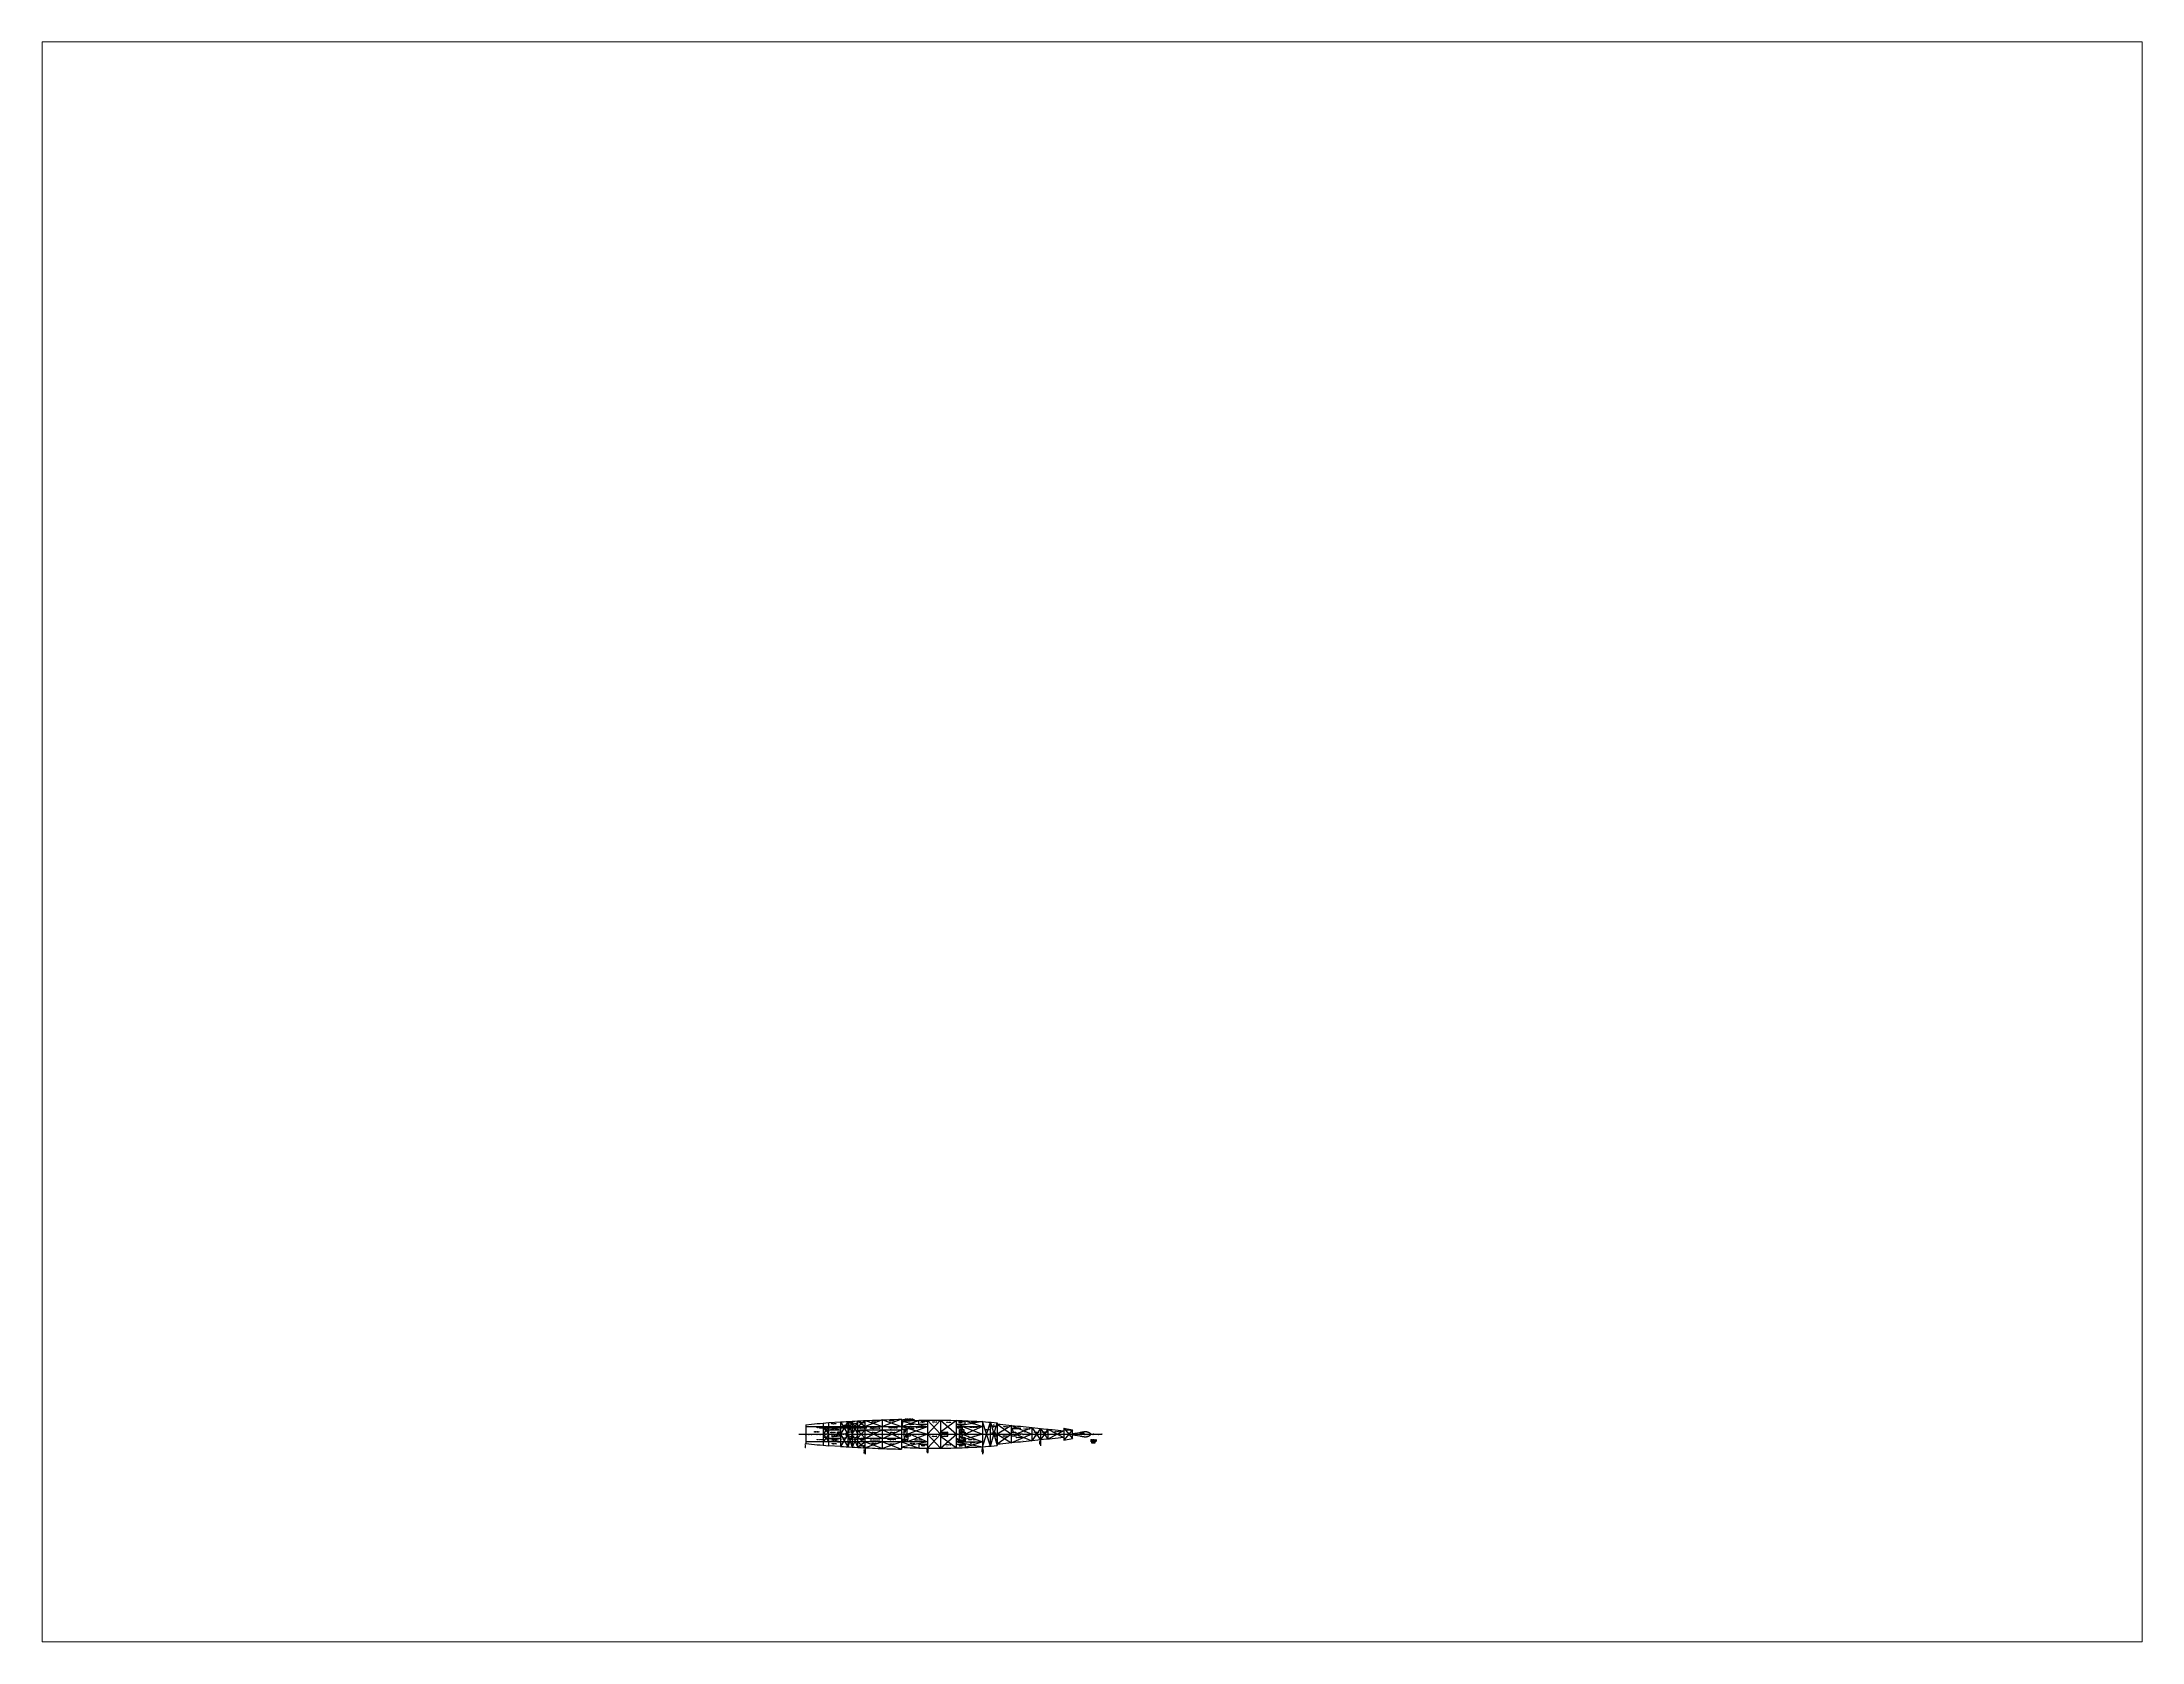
# Paper-space layout 'Layout1' of a CAD drawing. Header units: inches. Extents: x 1.05 to 9.45, y 0.8 to 7.2.
# The model-space entities are those that its viewports show. They can reach past a viewport. Long polylines and large blocks are cut down to what shows.
import ezdxf
from ezdxf.enums import TextEntityAlignment as Align

# ---------------------------------------------------------------- set-up
doc = ezdxf.new("R2010")
doc.units = ezdxf.units.IN
doc.header["$LTSCALE"] = 700
doc.header["$MEASUREMENT"] = 0
for name, pattern in [('CENTER', [2, 1.25, -0.25, 0.25, -0.25]), ('CENTERX2', [4, 2.5, -0.5, 0.5, -0.5]), ('DOTDASH1', [1600, 1000, -250, 100, -250]), ('H1', [40, 20, -20])]:
    doc.linetypes.add(name, pattern=pattern)
for name, color, linetype in [('00', 7, 'Continuous'), ('01', 7, 'Continuous'), ('1', 2, 'Continuous'), ('AP & CLS', 7, 'Continuous'), ('COMPT.NOS', 4, 'Continuous'), ('COMPTNAME', 7, 'Continuous'), ('HOLD', 7, 'Continuous'), ('TANK MARKS', 7, 'Continuous'), ('UP-DOWN', 7, 'Continuous')]:
    doc.layers.add(name, color=color, linetype=linetype)
doc.styles.add('ROMANS', font='romans')
doc.styles.add('style1', font='romans.shx', dxfattribs={"height": 250})
doc.dimstyles.new('ISO-25', dxfattribs={"dimtxt": 2.5, "dimasz": 2.5, "dimexe": 1.25, "dimexo": 0.625, "dimtad": 1, "dimdsep": 46, "dimtxsty": 'Standard', "dimcen": 2.5, "dimadec": 0, "dimazin": 0, "dimtfac": 1, "dimtmove": 2, "dimatfit": 3, "dimfxl": 1, "dimtolj": 1, "dimtzin": 0, "dimarcsym": 0})
doc.dimstyles.get("Standard").update_dxf_attribs({"dimtxt": 150.18, "dimasz": 200.18, "dimexe": 0.8, "dimexo": 0.625, "dimgap": 0.09, "dimtad": 0, "dimtih": 1, "dimtoh": 1, "dimdec": 0, "dimzin": 0, "dimdsep": 46, "dimtxsty": 'Standard', "dimcen": 8.09, "dimclrd": 40, "dimclre": 40, "dimadec": 0, "dimazin": 0, "dimtfac": 1, "dimtdec": 0, "dimtofl": 0, "dimtmove": 0, "dimatfit": 3, "dimfxl": 1, "dimtolj": 1, "dimtzin": 0, "dimarcsym": 0})

# ---------------------------------------------------------------- blocks, each defined once
blk = doc.blocks.new('MH1', base_point=(89752, 115291))
at = {"linetype": 'Continuous'}
blk.add_line((89777, 115491), (89752, 115491), dxfattribs=at)
for points in [[(89727, 115491), (89752, 115491)], [(89752, 115091), (89727, 115091)], [(89752, 115091), (89727, 115091)], [(89752, 115091), (89727, 115091)], [(89752, 115091), (89727, 115091)], [(89752, 115091), (89777, 115091)], [(89752, 115091), (89777, 115091)], [(89752, 115091), (89777, 115091)], [(89752, 115091), (89777, 115091)]]:
    blk.add_lwpolyline(points, dxfattribs=at)
blk.add_lwpolyline([(89777, 115091, 1), (89777, 115491)], format="xyb", dxfattribs=at)
blk.add_arc((89727, 115291), 200, 90, 270, dxfattribs=at)
blk = doc.blocks.new('fghghj')
at = {"color": 3, "linetype": 'Continuous'}
blk.add_lwpolyline([(318315, -37952), (318615, -37952), (318615, -37927), (318315, -37927)], close=True, dxfattribs=at)
at = {"layer": '00', "color": 3}
for points in [[(318345, -38102), (318345, -37952), (318315, -37952), (318315, -38102)], [(318585, -38102), (318585, -37952), (318615, -37952), (318615, -38102)]]:
    blk.add_lwpolyline(points, close=True, dxfattribs=at)
at = {"layer": '01', "color": 4, "linetype": 'ByBlock'}
blk.add_line((318615, -37927), (318615, -37927), dxfattribs=at)
blk.add_line((318615, -37927), (318615, -37927), dxfattribs=at)
blk = doc.blocks.new('qwas')
at = {"color": 3, "linetype": 'H1'}
blk.add_line((-836179, 147376), (-836179, 147776), dxfattribs=at)
at = {"color": 3, "linetype": 'Continuous'}
blk.add_lwpolyline([(-836192, 147376), (-836192, 147776), (-836167, 147776), (-836167, 147376)], close=True, dxfattribs=at)
at = {"layer": '00', "color": 3}
for points in [[(-836342, 147746), (-836192, 147746), (-836192, 147776), (-836342, 147776)], [(-836342, 147406), (-836192, 147406), (-836192, 147376), (-836342, 147376)]]:
    blk.add_lwpolyline(points, close=True, dxfattribs=at)

msp = doc.modelspace()

# ---------------------------------------------------------------- linework, layer by layer
at = {"color": 7}
for p, q in [((15991, 30099), (30047, 30099)), ((23617, 31572), (23617, 21767)), ((26189, 21559), (26189, 31780)), ((31333, 28384), (26189, 28384)), ((30047, 30099), (31333, 30099)), ((31333, 32125), (31333, 21214)), ((31333, 32125), (31333, 26670)), ((31333, 30099), (42327, 30099)), ((34549, 32271), (34549, 21068)), ((36478, 32410), (36478, 20930)), ((39050, 28230), (39050, 32546)), ((39050, 25109), (39050, 28230)), ((40550, 28556), (58341, 28556)), ((42327, 30099), (69915, 30099)), ((49981, 30099), (49981, 33023)), ((49981, 23240), (49981, 30099)), ((58341, 33292), (58341, 20047)), ((59627, 28813), (58341, 28813)), ((58341, 28813), (58545, 28677)), ((59319, 28608), (59627, 28813)), ((59627, 25812), (59627, 28813)), ((59995, 28199), (59627, 28813)), ((60913, 28813), (59627, 28813)), ((60913, 28813), (60707, 28471)), ((60913, 26670), (60913, 28813)), ((66057, 31128), (66057, 32803)), ((66057, 31128), (69915, 31128)), ((69915, 32911), (69915, 20428)), ((75703, 32921), (75703, 20426)), ((82776, 20586), (82776, 32754)), ((82776, 31128), (86634, 31128)), ((82776, 30099), (94350, 30099)), ((82776, 30099), (82982, 29550)), ((84062, 24526), (84062, 28813)), ((84062, 28813), (84431, 28505)), ((84062, 28813), (85991, 28813)), ((84934, 29527), (85366, 30099)), ((85366, 28813), (85366, 30099)), ((85991, 28813), (85725, 28518)), ((85991, 28813), (85991, 27527)), ((86634, 31128), (86634, 32614)), ((94350, 32214), (94350, 21125)), ((100781, 31744), (100781, 21596)), ((107211, 22796), (107211, 30543)), ((107390, 29200), (111281, 29200)), ((116213, 29614), (116213, 23725)), ((120072, 29213), (120072, 24126)), ((130360, 29286), (130360, 24054)), ((134218, 24716), (134218, 28624)), ((30047, 23240), (15991, 23240)), ((26189, 24955), (31333, 24955)), ((30047, 23240), (31333, 23240)), ((34549, 26670), (31333, 26670)), ((42327, 23240), (31333, 23240)), ((33905, 26060), (33905, 27320)), ((33905, 26670), (34549, 26670)), ((33905, 26060), (36478, 25607)), ((34549, 25946), (34549, 27393)), ((34549, 26670), (39050, 26670)), ((36478, 27733), (36478, 25607)), ((36478, 25607), (39050, 25109)), ((39050, 26670), (58341, 26670)), ((39050, 20793), (39050, 25109)), ((39050, 25109), (40362, 24783)), ((58341, 24783), (40362, 24783)), ((69915, 23240), (42327, 23240)), ((49981, 20315), (49981, 23240)), ((58462, 27527), (58341, 27527)), ((58341, 26670), (58570, 26822)), ((58341, 26670), (75701, 26670)), ((58341, 26670), (58590, 26337)), ((58341, 23240), (58497, 23657)), ((58614, 27527), (58525, 27527)), ((58755, 27527), (58676, 27527)), ((58880, 27527), (58828, 27527)), ((59017, 27527), (58943, 27527)), ((59153, 27527), (59090, 27527)), ((59278, 27527), (59215, 27527)), ((59404, 27527), (59341, 27527)), ((59435, 26797), (59627, 26670)), ((59545, 27527), (59477, 27527)), ((59502, 26337), (59627, 26670)), ((59627, 27527), (59582, 27527)), ((59735, 26851), (59627, 26670)), ((59627, 26670), (59880, 26353)), ((59627, 25812), (59627, 24526)), ((59627, 24526), (59955, 24800)), ((59627, 24526), (61341, 24526)), ((60913, 26670), (60617, 27163)), ((60632, 23614), (60913, 23240)), ((60913, 24526), (60913, 23240)), ((61115, 24809), (61341, 24526)), ((62199, 25812), (61341, 25812)), ((61341, 24526), (61341, 25812)), ((62049, 26545), (62199, 26670)), ((62199, 26670), (62199, 25812)), ((66057, 22211), (66057, 20536)), ((66057, 22211), (69915, 22211)), ((75701, 27527), (78918, 27527)), ((75701, 27527), (76217, 27252)), ((76217, 26087), (75701, 25812)), ((75701, 25812), (78918, 25812)), ((78918, 27527), (78402, 27252)), ((78402, 26087), (78918, 25812)), ((78918, 25812), (78918, 27527)), ((78918, 26670), (97780, 26670)), ((82776, 26670), (83113, 27116)), ((82776, 26670), (83059, 26198)), ((82979, 24865), (82776, 24526)), ((82776, 24526), (84062, 24526)), ((82776, 23240), (94350, 23240)), ((82776, 22211), (86634, 22211)), ((83785, 24987), (84062, 24526)), ((84062, 26670), (83895, 26392)), ((83943, 26986), (84062, 26670)), ((84255, 27527), (84062, 27527)), ((84418, 27066), (84062, 26670)), ((84062, 26670), (84317, 26500)), ((84259, 25944), (84062, 25812)), ((85348, 25812), (84062, 25812)), ((84574, 27527), (84386, 27527)), ((84941, 27527), (84742, 27527)), ((85069, 25998), (85348, 25812)), ((85348, 26670), (85080, 26491)), ((85307, 27527), (85129, 27527)), ((85348, 26670), (85348, 25812)), ((85679, 27527), (85485, 27527)), ((85991, 27527), (85815, 27527)), ((85947, 27527), (86634, 27527)), ((86240, 26998), (86634, 26670)), ((86634, 27527), (86634, 26670)), ((86634, 22211), (86634, 20725)), ((97780, 26670), (100781, 26670)), ((99495, 25812), (99495, 26670)), ((100781, 25812), (99495, 25812)), ((100781, 26670), (107211, 26670)), ((100781, 21596), (100781, 25812)), ((107211, 27527), (109140, 27527)), ((107211, 26670), (109140, 26670)), ((109140, 25812), (107211, 25812)), ((109140, 27527), (109140, 25812)), ((112098, 26670), (109140, 26670)), ((112098, 26670), (116213, 26670)), ((143647, 26670), (143292, 26670))]:
    msp.add_line(p, q, dxfattribs=at)
at = {"color": 7, "linetype": 'Continuous'}
for p, q in [((42265, 20636), (42265, 32703)), ((97780, 21362), (97780, 31977)), ((35192, 26584), (35192, 26755)), ((36478, 26584), (36478, 26755)), ((37764, 26584), (37764, 26755)), ((39050, 26584), (39050, 26755)), ((40336, 26584), (40336, 26755)), ((41622, 26584), (41622, 26755)), ((42908, 26584), (42908, 26755)), ((44194, 26584), (44194, 26755)), ((45480, 26584), (45480, 26755)), ((46766, 26584), (46766, 26755)), ((48052, 26584), (48052, 26755)), ((49338, 26584), (49338, 26755)), ((50624, 26584), (50624, 26755)), ((51910, 26584), (51910, 26755)), ((53196, 26584), (53196, 26755)), ((54482, 26584), (54482, 26755)), ((55769, 26584), (55769, 26755)), ((57055, 26584), (57055, 26755)), ((58341, 26584), (58341, 26755)), ((59627, 26584), (59627, 26755)), ((60913, 26584), (60913, 26755)), ((62199, 26584), (62199, 26755)), ((63485, 26584), (63485, 26755)), ((64771, 26584), (64771, 26755)), ((66057, 26584), (66057, 26755)), ((67343, 26584), (67343, 26755)), ((68629, 26584), (68629, 26755)), ((69915, 26584), (69915, 26755)), ((71201, 26584), (71201, 26755)), ((72487, 26584), (72487, 26755)), ((73773, 26584), (73773, 26755)), ((75059, 26584), (75059, 26755)), ((76346, 26584), (76346, 26755)), ((77632, 26584), (77632, 26755)), ((78918, 26584), (78918, 26755)), ((80204, 26584), (80204, 26755)), ((81490, 26584), (81490, 26755)), ((82776, 26584), (82776, 26755)), ((84062, 26584), (84062, 26755)), ((85348, 26584), (85348, 26755)), ((86634, 26584), (86634, 26755)), ((87920, 26584), (87920, 26755)), ((89206, 26584), (89206, 26755)), ((90492, 26584), (90492, 26755)), ((91778, 26584), (91778, 26755)), ((93064, 26584), (93064, 26755)), ((94350, 26584), (94350, 26755)), ((95636, 26584), (95636, 26755)), ((96923, 26584), (96923, 26755)), ((98209, 26584), (98209, 26755)), ((99495, 26584), (99495, 26755)), ((100781, 26584), (100781, 26755)), ((102067, 26584), (102067, 26755)), ((103353, 26584), (103353, 26755)), ((104639, 26584), (104639, 26755)), ((105925, 26584), (105925, 26755)), ((107211, 26584), (107211, 26755)), ((108497, 26584), (108497, 26755)), ((109783, 26584), (109783, 26755)), ((111069, 26584), (111069, 26755)), ((112355, 26584), (112355, 26755)), ((113641, 26584), (113641, 26755)), ((114927, 26584), (114927, 26755)), ((116213, 26584), (116213, 26755)), ((117500, 26584), (117500, 26755)), ((118786, 26584), (118786, 26755)), ((120072, 26584), (120072, 26755)), ((121358, 26584), (121358, 26755)), ((122644, 26584), (122644, 26755)), ((123930, 26584), (123930, 26755)), ((125216, 26584), (125216, 26755)), ((126502, 26584), (126502, 26755)), ((127788, 26584), (127788, 26755)), ((129074, 26584), (129074, 26755)), ((130360, 26584), (130360, 26755)), ((131646, 26584), (131646, 26755)), ((132932, 26584), (132932, 26755)), ((134218, 26584), (134218, 26755)), ((134218, 26584), (134218, 26755)), ((134218, 26584), (134218, 26755)), ((134218, 26584), (134218, 26755)), ((135504, 26584), (135504, 26755)), ((135504, 26584), (135504, 26755)), ((136790, 26584), (136790, 26755)), ((136790, 26584), (136790, 26755)), ((138077, 26584), (138077, 26755)), ((139363, 26584), (139363, 26755)), ((140649, 26584), (140649, 26755)), ((140649, 26584), (140649, 26755)), ((141935, 26584), (141935, 26755)), ((143221, 26584), (143221, 26755)), ((144507, 26584), (144507, 26755)), ((145793, 26584), (145793, 26755))]:
    msp.add_line(p, q, dxfattribs=at)
for p, q in [((123287, 28877), (123287, 24462)), ((30047, 25812), (30047, 27527)), ((31333, 27527), (30047, 27527)), ((31333, 25812), (30047, 25812))]:
    msp.add_line(p, q)
at = {"color": 7, "linetype": 'DOTDASH1'}
for p, q in [((14615, 26584), (14615, 26755)), ((15901, 26584), (15901, 26755)), ((17187, 26584), (17187, 26755)), ((18473, 26584), (18473, 26755)), ((19759, 26584), (19759, 26755)), ((21045, 26584), (21045, 26755)), ((22331, 26584), (22331, 26755)), ((23617, 26584), (23617, 26755)), ((26189, 26670), (23617, 26670)), ((24903, 26584), (24903, 26755)), ((26189, 26584), (26189, 26755)), ((26189, 26670), (31333, 26670)), ((75701, 26670), (78918, 26670))]:
    msp.add_line(p, q, dxfattribs=at)
at = {"color": 5}
for p, q in [((27475, 26584), (27475, 26755)), ((28761, 26584), (28761, 26755)), ((30047, 26584), (30047, 26755)), ((31333, 26584), (31333, 26755)), ((32619, 26584), (32619, 26755))]:
    msp.add_line(p, q, dxfattribs=at)
at = {"color": 5, "linetype": 'DOTDASH1'}
msp.add_line((33905, 26584), (33905, 26755), dxfattribs=at)
at = {"color": 5, "linetype": 'CENTER'}
msp.add_line((116213, 26670), (147165, 26670), dxfattribs=at)
at = {"color": 7, "linetype": 'DOTDASH1'}
msp.add_lwpolyline([(17187, 30908), (17232, 30913)], dxfattribs=at)
at = {"color": 7, "linetype": 'CENTERX2'}
msp.add_lwpolyline([(42970, 29328), (22052, 29328)], dxfattribs=at)
at = {"color": 7}
msp.add_lwpolyline([(40336, 28504, -0.0041864), (39489, 28316, -0.0081176), (39050, 28230), (37764, 28000), (36478, 27733), (35192, 27484, -0.0121357), (35029, 27457, -0.0096633), (33905, 27320)], format="xyb", dxfattribs=at)
for points in [[(40336, 28504), (40550, 28556)], [(44194, 26670), (45480, 26670)]]:
    msp.add_lwpolyline(points, dxfattribs=at)
at = {"color": 7, "linetype": 'CENTER', "const_width": 1.71}
msp.add_lwpolyline([(42970, 24012), (22052, 24012)], dxfattribs=at)
at = {"layer": '01', "linetype": 'ByBlock'}
for p, q in [((130360, 29286), (134218, 28624)), ((130360, 24054), (134218, 24716))]:
    msp.add_line(p, q, dxfattribs=at)
at = {"layer": '01', "color": 4, "linetype": 'ByBlock'}
for p, q in [((42265, 20636), (42265, 17745)), ((69915, 20428), (69915, 18209)), ((94350, 21125), (94350, 17745)), ((120072, 24126), (120072, 21532))]:
    msp.add_line(p, q, dxfattribs=at)
at = {"layer": '1', "color": 7, "linetype": 'Continuous'}
for points in [[(134218, 26930), (137434, 27466), (137755, 27524), (138077, 27582), (138398, 27643), (138720, 27701), (138880, 27728), (139040, 27752), (139201, 27773), (139363, 27790), (139523, 27803), (139684, 27812), (139844, 27815), (140006, 27812), (140168, 27802), (140329, 27786), (140489, 27764), (140649, 27735), (140731, 27717), (140813, 27697), (140895, 27675), (140976, 27651), (141056, 27626), (141136, 27597), (141215, 27566), (141292, 27533), (141368, 27497), (141443, 27458), (141517, 27417), (141589, 27374), (141660, 27327), (141729, 27278), (141797, 27227), (141862, 27174), (141925, 27118), (141987, 27060), (142047, 27000), (142104, 26938), (142158, 26874), (142211, 26808), (142261, 26740), (142308, 26670)], [(134218, 26409), (137434, 25873), (137755, 25816), (138077, 25757), (138398, 25697), (138720, 25638), (138880, 25612), (139040, 25588), (139201, 25566), (139363, 25549), (139523, 25536), (139684, 25528), (139844, 25524), (140006, 25528), (140168, 25537), (140329, 25553), (140489, 25576), (140649, 25605), (140731, 25623), (140813, 25643), (140895, 25664), (140976, 25688), (141056, 25714), (141136, 25742), (141215, 25773), (141292, 25806), (141368, 25842), (141443, 25881), (141517, 25922), (141589, 25966), (141660, 26012), (141729, 26061), (141797, 26112), (141862, 26166), (141925, 26221), (141987, 26280), (142047, 26340), (142104, 26401), (142158, 26466), (142211, 26532), (142261, 26599), (142308, 26670)]]:
    msp.add_lwpolyline(points, dxfattribs=at)
at = {"layer": 'AP & CLS', "color": 7}
msp.add_line((12884, 26670), (23617, 26670), dxfattribs=at)
at = {"layer": 'COMPTNAME', "color": 7}
for p, q in [((60477, 29170), (64020, 29170)), ((83506, 23931), (86914, 23931)), ((84700, 25042), (86837, 25042))]:
    msp.add_line(p, q, dxfattribs=at)
at = {"layer": 'COMPTNAME', "color": 0}
msp.add_line((100238, 27119), (98212, 27119), dxfattribs=at)
at = {"layer": 'HOLD', "color": 7}
for p, q in [((26189, 31780), (31333, 32125)), ((31333, 21214), (26189, 21559))]:
    msp.add_line(p, q, dxfattribs=at)
at = {"layer": 'HOLD', "color": 7, "linetype": 'DOTDASH1'}
for points in [[(15991, 30759), (18473, 31068), (19759, 31203), (21045, 31336), (22331, 31458), (23617, 31572), (24903, 31685), (26189, 31780)], [(15991, 30759), (15991, 22581)], [(15991, 22581), (18473, 22271)], [(17281, 22420), (18473, 22271), (19759, 22137), (21045, 22003), (22331, 21881), (23617, 21767), (24903, 21654), (26189, 21559)]]:
    msp.add_lwpolyline(points, dxfattribs=at)
at = {"layer": 'HOLD', "color": 7}
for points in [[(31333, 32125), (32619, 32198), (33905, 32271), (35192, 32340), (36478, 32410), (37764, 32478), (39050, 32546), (40336, 32611), (41622, 32673), (42908, 32734), (44194, 32794), (45480, 32846), (46766, 32898), (48052, 32949), (49338, 33000), (50624, 33049), (51910, 33094), (53196, 33137), (54482, 33180), (55769, 33222), (57055, 33259), (58341, 33292)], [(58341, 32437), (59627, 32517), (60913, 32590), (62199, 32656), (63485, 32718), (64771, 32770), (66057, 32821), (67343, 32860), (68629, 32890), (69915, 32911), (71201, 32928), (72487, 32933), (73773, 32927), (75059, 32922), (76346, 32904), (77632, 32881), (78918, 32852), (80204, 32819), (81490, 32790), (82776, 32754), (84062, 32712), (85348, 32666), (86634, 32613), (87920, 32561), (89206, 32501), (90492, 32433), (91778, 32366), (93064, 32291), (94350, 32214), (95636, 32126), (96923, 32042), (98209, 31944), (99495, 31851), (100781, 31744)], [(100781, 31154), (102067, 31040), (103353, 30924), (104639, 30795), (105925, 30662), (107211, 30543), (108497, 30414), (109783, 30285), (111069, 30150), (112355, 30018), (113641, 29885), (114927, 29744), (116213, 29614), (117500, 29481), (118786, 29347), (120072, 29213), (121358, 29077), (122644, 28941), (123287, 28877), (123930, 28811), (125216, 28676), (126502, 28544), (127788, 28410), (129074, 28277), (130360, 28144)], [(31333, 21214), (32619, 21141), (33905, 21068), (35192, 20999), (36478, 20930), (37764, 20861), (39050, 20793), (40336, 20728), (41622, 20666), (42908, 20605), (44194, 20545), (45480, 20493), (46766, 20442), (48052, 20390), (49338, 20340), (50624, 20290), (51910, 20245), (53196, 20202), (54482, 20160), (55769, 20118), (57055, 20080), (58341, 20047)], [(58341, 20902), (59627, 20822), (60913, 20749), (62199, 20683), (63485, 20621), (64771, 20569), (66057, 20518), (67343, 20479), (68629, 20449), (69915, 20428), (71201, 20411), (72487, 20407), (73773, 20413), (75059, 20417), (76346, 20435), (77632, 20458), (78918, 20487), (80204, 20521), (81490, 20550), (82776, 20586), (84062, 20628), (85348, 20673), (86634, 20726), (87920, 20779), (89206, 20839), (90492, 20906), (91778, 20973), (93064, 21049), (94350, 21125), (95636, 21213), (96923, 21297), (98209, 21395), (99495, 21489), (100781, 21596)], [(130360, 25195), (129074, 25062), (127788, 24929), (126502, 24795), (125216, 24663), (123930, 24529), (123287, 24462), (122644, 24398), (121358, 24262), (120072, 24126), (118786, 23992), (117500, 23858), (116213, 23725), (114927, 23595), (113641, 23454), (112355, 23322), (111069, 23190), (109783, 23054), (108497, 22925), (107211, 22796), (105925, 22677), (104639, 22544), (103353, 22415), (102067, 22300), (100781, 22186)]]:
    msp.add_lwpolyline(points, dxfattribs=at)
at = {"layer": 'TANK MARKS', "color": 3, "linetype": 'DOTDASH1'}
for p, q in [((26189, 30099), (23617, 26670)), ((23617, 30099), (26189, 26670)), ((34549, 26670), (36478, 32410)), ((34549, 32271), (36478, 26670)), ((107211, 30543), (116213, 26670)), ((109140, 26670), (116213, 29614)), ((123287, 28877), (130360, 25195)), ((130360, 28144), (123287, 24462)), ((23617, 26670), (26189, 23240)), ((26189, 26670), (23617, 23240)), ((36478, 26670), (34549, 21068)), ((34549, 26670), (36478, 20930)), ((116213, 26670), (107211, 22796)), ((109140, 26670), (116213, 23725))]:
    msp.add_line(p, q, dxfattribs=at)
at = {"layer": 'TANK MARKS', "color": 4, "linetype": 'DOTDASH1'}
for p, q in [((26189, 28384), (31333, 30099)), ((26189, 30099), (31333, 28384)), ((34549, 32306), (31333, 26670)), ((31333, 32125), (34549, 26670)), ((130360, 29286), (134218, 24716)), ((134218, 28624), (130360, 24054)), ((26189, 24955), (31333, 23240)), ((26189, 23240), (31333, 24955)), ((31333, 26670), (34549, 21034)), ((34549, 26670), (31333, 21214))]:
    msp.add_line(p, q, dxfattribs=at)
at = {"layer": 'TANK MARKS', "color": 30, "linetype": 'DOTDASH1'}
for p, q in [((39050, 32546), (36478, 26670)), ((39050, 26670), (36478, 32410)), ((39050, 26670), (36478, 20930)), ((36478, 26670), (39050, 20793))]:
    msp.add_line(p, q, dxfattribs=at)
at = {"layer": 'TANK MARKS', "color": 24, "linetype": 'DOTDASH1'}
for p, q in [((39050, 30099), (42265, 32703)), ((39050, 32546), (42265, 30099)), ((39050, 25109), (42265, 28556)), ((39050, 28230), (42265, 24783)), ((49981, 33023), (42265, 30099)), ((42265, 32703), (49981, 30099)), ((49981, 28556), (42265, 24783)), ((42265, 28556), (49981, 24783)), ((58341, 33292), (49981, 30099)), ((49981, 33023), (58341, 30099)), ((49981, 28556), (58341, 24783)), ((49981, 24783), (58341, 28556)), ((58341, 30099), (66057, 32803)), ((58341, 32437), (69915, 30099)), ((58341, 30099), (69915, 26670)), ((60913, 26670), (69915, 30099)), ((75701, 32914), (69915, 26670)), ((69915, 32911), (75701, 26670)), ((75701, 32914), (82776, 26670)), ((82776, 32754), (75701, 27527)), ((94350, 32214), (82776, 30099)), ((85366, 30099), (94350, 26670)), ((86634, 32613), (94350, 30099)), ((94350, 30099), (86634, 26670)), ((97780, 21362), (94350, 32214)), ((94350, 21125), (97780, 31977)), ((97780, 31977), (100781, 21596)), ((97780, 21362), (100781, 31744)), ((100781, 31154), (107211, 26670)), ((107211, 30543), (100781, 26670)), ((116213, 29614), (120072, 24126)), ((120072, 29213), (116213, 23725)), ((120072, 29213), (123287, 24462)), ((123287, 28877), (120072, 24126)), ((39050, 23240), (42265, 20636)), ((42265, 23240), (39050, 20793)), ((49981, 23240), (42265, 20636)), ((42265, 23240), (49981, 20315)), ((49981, 23240), (58341, 20047)), ((58341, 23240), (49981, 20315)), ((69915, 23240), (58341, 20902)), ((58341, 23240), (66057, 20536)), ((69915, 26670), (60913, 23240)), ((62199, 26670), (69915, 23240)), ((75701, 20426), (69915, 26670)), ((75701, 26670), (69915, 20428)), ((75701, 20426), (82776, 26670)), ((75701, 25812), (82776, 20586)), ((94350, 26670), (82776, 23240)), ((82776, 23240), (94350, 21125)), ((85348, 26670), (94350, 23240)), ((94350, 23240), (86634, 20725)), ((107211, 26670), (100781, 22186)), ((100781, 26670), (107211, 22796))]:
    msp.add_line(p, q, dxfattribs=at)

# ---------------------------------------------------------------- block references
at = {"color": 5, "linetype": 'Continuous', "extrusion": (0, 0, -1), "xscale": 0.8573749999999999, "yscale": 0.8573749999999999, "zscale": -0.8573749999999999, "rotation": 270}
msp.add_blockref('fghghj', (-9459, 302316), dxfattribs=at)
at = {"color": 5, "linetype": 'Continuous', "xscale": 0.8573749999999999, "yscale": 0.8573749999999999, "zscale": 0.8573749999999999, "rotation": 270}
msp.add_blockref('fghghj', (73175, 296768), dxfattribs=at)
at = {"color": 7, "linetype": 'Continuous', "xscale": 0.8573749999999999, "yscale": 0.8573749999999999, "zscale": 0.8573749999999999}
for p in [(110150, 26970), (110150, 26370)]:
    msp.add_blockref('MH1', p, dxfattribs=at)
at = {"layer": '01', "xscale": 0.8573749999999999, "yscale": 0.8573749999999999, "zscale": 0.8573749999999999, "rotation": 180}
msp.add_blockref('qwas', (-685961, 152898), dxfattribs=at)

# ---------------------------------------------------------------- texts
at = {"color": 7, "style": 'ROMANS'}
for s, p in [('102', (14647, 26356)), ('101', (15804, 26346)), ('100', (17219, 26356)), ('99', (18471, 26356)), ('98', (19757, 26356)), ('97', (21043, 26356)), ('96', (22329, 26356)), ('95', (23615, 26356)), ('94', (24901, 26356)), ('93', (26187, 26356)), ('92', (27473, 26356)), ('91', (28759, 26356)), ('90', (30049, 26351)), ('89', (31319, 26375)), ('88', (32618, 26356)), ('87', (33904, 26356)), ('86', (35178, 26356)), ('85', (36478, 26356)), ('84', (37750, 26356)), ('83', (39036, 26356)), ('82', (40323, 26356)), ('81', (41609, 26356)), ('80', (42834, 26356)), ('79', (44176, 26356)), ('78', (45463, 26356)), ('77', (46749, 26356)), ('76', (48035, 26356)), ('75', (49321, 26356)), ('74', (50607, 26356)), ('60', (68550, 26356)), ('35', (100732, 26356)), ('29', (108497, 26356)), ('28', (109783, 26356)), ('27', (111069, 26356)), ('26', (112356, 26356)), ('25', (113659, 26356)), ('24', (114928, 26356)), ('23', (116214, 26356)), ('22', (117500, 26356)), ('21', (118747, 26356)), ('20', (120068, 26356)), ('19', (121393, 26356)), ('18', (122679, 26356)), ('17', (123965, 26356)), ('16', (125251, 26356)), ('15', (126537, 26356)), ('14', (127814, 26356)), ('13', (129090, 26356)), ('12', (130395, 26356)), ('11', (131606, 26356)), ('10', (132936, 26356)), ('9', (134227, 26356)), ('8', (135513, 26356)), ('7', (136799, 26356)), ('6', (138085, 26356)), ('5', (139392, 26356)), ('4', (140657, 26356)), ('3', (141944, 26356)), ('2', (143230, 26356)), ('1', (144516, 26356)), ('0', (145743, 26356))]:
    msp.add_text(s, height=165, dxfattribs=at).set_placement(p, align=Align.CENTER)
for s, p in [('CITADEL -3', (15865, 22425)), ('FIRE BHD.', (41963, 19836)), ('FIRE BHD.', (69789, 20261)), ('CITADEL -2', (70266, 20222)), ('FIRE BHD.', (94280, 20325)), ('CITADEL -1', (94717, 20167)), ('FIRE BHD.', (119770, 23706))]:
    msp.add_text(s, height=235.8, rotation=90, dxfattribs=at).set_placement(p, align=Align.RIGHT)
for s, p in [('73', (51913, 26509)), ('72', (53186, 26509)), ('71', (54430, 26509)), ('70', (55763, 26509)), ('69', (57057, 26509)), ('68', (58343, 26509)), ('67', (59629, 26509)), ('66', (60915, 26509)), ('65', (62201, 26509)), ('64', (63488, 26509)), ('63', (64774, 26509)), ('62', (66060, 26509)), ('61', (67346, 26509)), ('59', (69918, 26509)), ('58', (71204, 26466)), ('57', (72490, 26509)), ('56', (73784, 26509)), ('55', (75050, 26509)), ('54', (76348, 26509)), ('53', (77634, 26509)), ('52', (78920, 26509)), ('51', (80206, 26509)), ('50', (81492, 26509)), ('49', (82778, 26509)), ('48', (84065, 26509)), ('47', (85351, 26509)), ('46', (86637, 26509)), ('45', (87923, 26509)), ('44', (89209, 26509)), ('43', (90495, 26509)), ('42', (91781, 26509)), ('41', (93024, 26509)), ('40', (94353, 26509)), ('39', (95639, 26509)), ('38', (96925, 26509)), ('37', (98211, 26509)), ('36', (99497, 26509)), ('34', (102069, 26509)), ('33', (103355, 26509)), ('32', (104642, 26509)), ('31', (105873, 26509)), ('30', (107214, 26509))]:
    msp.add_text(s, height=165, dxfattribs=at).set_placement(p, align=Align.MIDDLE)
at = {"style": 'ROMANS'}
for s, p in [('C', (147229, 26653)), ('L', (147277, 26549))]:
    msp.add_text(s, height=236, dxfattribs=at).set_placement(p, align=Align.CENTER)
at = {"color": 2, "linetype": 'ByBlock', "insert": (169029, 226722), "char_height": 150.2, "attachment_point": 1}
msp.add_mtext('\\A1;', dxfattribs=at)
at = {"insert": (-77150, 195362, 0), "char_height": 150.2, "attachment_point": 1}
msp.add_mtext('\\A1;', dxfattribs=at)
at = {"linetype": 'Continuous', "insert": (142198, 24244), "char_height": 518.2, "width": 3372.63, "attachment_point": 1, "style": 'ROMANS'}
msp.add_mtext('{\\LBOTTOM}\\P {\\LPLAN}', dxfattribs=at)
at = {"layer": '01', "color": 2, "linetype": 'ByBlock', "char_height": 150.2}
for insert, attachment_point in [((115373, 175048), 1), ((115627, 175092), 9)]:
    msp.add_mtext('\\A1;', dxfattribs=dict(at, insert=insert, attachment_point=attachment_point))
at = {"layer": '01', "linetype": 'ByBlock', "char_height": 150.2, "width": 247.08, "attachment_point": 1}
for insert in [(164236, 175982), (-198130, 167278)]:
    msp.add_mtext('\\A1;', dxfattribs=dict(at, insert=insert))
at = {"layer": 'COMPT.NOS', "color": 4, "linetype": 'ByBlock', "char_height": 192.9, "width": 1570.24, "attachment_point": 1}
for s, insert in [('500222', (27991, 31056)), ('500223', (28115, 28994)), ('500321', (32491, 29860)), ('500421', (34996, 28007)), ('500422', (37073, 31840)), ('500423', (39797, 31304)), ('500424', (39797, 29118)), ('500521', (45452, 31872)), ('500522', (45576, 29035)), ('500621', (53220, 32149)), ('500622', (53254, 29035)), ('500724', (59735, 33078)), ('500721', (61966, 30562)), ('500723', (64867, 29337)), ('500722', (67041, 31758)), ('500821', (72268, 31475)), ('500921', (78198, 31590)), ('501023', (82927, 28808)), ('501022', (84048, 31591)), ('501021', (89528, 30959)), ('501101', (95666, 28330)), ('501102', (98826, 29665)), ('501221', (103821, 29575)), ('501201', (108289, 28993)), ('500101', (19983, 27344)), ('500221', (24276, 27674)), ('500211', (24276, 24333)), ('500201', (27661, 27097)), ('500212', (27942, 22074)), ('500213', (28244, 23646)), ('500301', (30319, 26065)), ('500311', (31677, 24319)), ('500411', (34926, 23756)), ('500412', (37197, 24869)), ('500414', (39095, 23714)), ('500401', (39978, 27391)), ('500413', (39998, 21301)), ('500512', (45535, 23756)), ('500511', (45576, 21466)), ('500501', (45631, 25878)), ('500611', (53254, 21858)), ('500612', (53337, 23921)), ('500601', (53656, 25984)), ('500714', (58786, 23673)), ('500725', (59737, 27391)), ('500715', (60100, 25150)), ('500711', (62179, 22306)), ('500713', (64338, 23686)), ('500712', (67330, 21198)), ('500811', (72083, 24985)), ('500901', (76659, 26396)), ('500911', (78215, 21469)), ('501012', (83883, 21203)), ('501013', (84584, 23800)), ('501024', (84625, 27098)), ('501014', (85120, 25696)), ('501015', (87995, 24016)), ('501011', (88725, 22567)), ('501025', (89572, 27732)), ('501111', (99600, 26191)), ('501211', (103773, 25377)), ('501311', (111756, 24139)), ('501321', (112398, 27734)), ('501401', (117530, 25696)), ('501402', (121036, 25861)), ('501501', (127128, 26151)), ('501502', (131973, 25546)), ('501601', (139226, 26095))]:
    msp.add_mtext(s, dxfattribs=dict(at, insert=insert))
at = {"layer": 'COMPTNAME', "color": 7, "style": 'style1'}
for s, height, p in [('PROP. SHAFT C/L', 214.34, (23470, 29454)), ('TRIM TANK', 214.3, (25645, 28398)), ('#02', 214.3, (25726, 27935)), ('VOID SPACE#02', 214.34, (29433, 31241)), ('F.W.TANK #04', 214.34, (29880, 29677)), ('F.W.TANK #02', 214.34, (34372, 30465)), ('TANK #04', 214.3, (36346, 31510)), ('BALLAST', 214.3, (36198, 31844)), ('AVCAT TANK ', 214.34, (38983, 31168)), ('#02', 214.3, (38070, 30296)), ('PROPELLARY SHAFT', 214.34, (42174, 29759)), ('F.O.TANK # 23', 214.34, (41741, 28022)), ('F.O.TANK # 22', 214.34, (41950, 31735)), ('ALLEY#04', 214.3, (41577, 29425)), ('PROPELLER SHAFT ALLEY #02', 214.34, (48860, 29230)), ('F.O.TANK #20', 214.34, (47116, 32019)), ('INTERM. SHAFT ALLEY #02', 214.34, (56533, 29343)), ('F.O.TANK #16', 214.34, (55071, 32492)), ('G.T.USED L.O.TANK #02', 214.34, (63444, 33281)), ('DIRTY OIL TANK#02', 214.34, (63970, 29266)), ('F.O.TANK #14', 214.34, (63754, 30845)), ('F.O.SERVICE TANK #04', 214.34, (67920, 29583)), ('SPACE#04', 214.3, (68457, 31911)), ('STABILISER (AFT)', 214.34, (69524, 32246)), ('F.O.TANK #12', 214.34, (74108, 31938)), ('F.O.TANK #10', 214.34, (80224, 31801)), ('L.O.TANK #02', 214.34, (85224, 29253)), ('R.G.USED', 214.3, (84790, 29639)), ('STABILISER (FWD)', 214.34, (86215, 32147)), ('SPACE#02', 214.3, (85269, 31780)), ('R.G.', 214.3, (85098, 28285)), ('CIRCU-', 214.3, (85759, 27954)), ('F.O.SERVICE TANK #02', 214.34, (91965, 29595)), ('F.O.TANK #08', 214.34, (91439, 31824)), ('FO TANK #06', 214.34, (97485, 28531)), ('TANK#05', 214.3, (100046, 29938)), ('F.O.', 214.3, (99607, 30587)), ('F.O.TANK #04', 214.34, (105462, 29860)), ('ECHO SOUNDING TRUNK', 214.34, (111176, 29285)), ('BALLAST TANK #02', 214.34, (115326, 28816)), ('F.W. TANK #01', 214.34, (133642, 28332)), ('VOID SPACE#04', 214.34, (21917, 27579)), ('PROP. SHAFT C/L', 214.34, (23470, 24165)), ('TRIM TANK', 214.3, (25645, 25036)), ('#03', 214.3, (25726, 24572)), ('VOID SPACE#01', 214.34, (29146, 27325)), ('VOID SPACE#03', 214.34, (29694, 22327)), ('F.W.TANK #05', 214.34, (29994, 24508)), ('F.W.TANK #03', 214.34, (34077, 24881)), ('TANK #05', 214.3, (36367, 24266)), ('BALLAST', 214.3, (36250, 24852)), ('AVCAT TANK', 214.3, (38819, 24153)), ('#01', 214.3, (37976, 22763)), ('PROPELLARY SHAFT', 214.34, (42274, 24387)), ('F.O.TANK # 21', 214.34, (41889, 21414)), ('ALLEY#03', 214.3, (41577, 24071)), ('PROPELLER SHAFT ALLEY #01', 214.34, (48838, 23975)), ('F.O.TANK # 18', 214.34, (47261, 27313)), ('F.O.TANK #19', 214.34, (47229, 22411)), ('INTERM.SHAFT ALLEY #01', 214.34, (55887, 24185)), ('F.O.TANK #15', 214.34, (55186, 22194)), ('F.O.TANK #17', 214.34, (55436, 27334)), ('L.O.TANK #01', 214.34, (60593, 23846)), ('R.G.USED', 214.3, (60192, 24205)), ('L.O.TANK', 214.3, (61282, 25525)), ('CIRCULATING', 214.34, (61879, 25857)), ('R.G.', 214.3, (60695, 26164)), ('#01', 214.3, (60800, 25217)), ('F.O.TANK #13', 214.34, (64210, 22498)), ('F.O.SERVICE TANK #03', 214.34, (67577, 23968)), ('STABILISER (AFT)', 214.34, (69494, 21830)), ('SPACE#03', 214.3, (68691, 21439)), ('F.O.TANK #11', 214.34, (73931, 25565)), ('SETTLING TANK', 214.34, (78565, 26882)), ('F.O.TANK #09', 214.34, (80098, 21826)), ('STABILISER (FWD)', 214.34, (86376, 21773)), ('SPACE#01', 214.3, (85385, 21393)), ('DIRTY OIL TANK#01', 214.34, (86856, 24005)), ('L.O.TANK #02', 214.34, (86513, 27145)), ('LATING', 214.3, (85567, 27677)), ('L.O.TANK#01', 214.34, (86688, 24700)), ('G.T.USED ', 214.3, (86553, 25104)), ('F.O.SERVICE TANK #01', 214.34, (91345, 24091)), ('F.O.TANK #07', 214.34, (90818, 22759)), ('LOG TRUNK', 214.3, (100241, 27141)), ('F.O.TANK #03', 214.34, (105446, 25682)), ('BALLAST TANK #03', 214.34, (111934, 25116)), ('F.O. TANK #02', 214.34, (119306, 27378)), ('F.O. TANK #01', 214.34, (122891, 27423)), ('BALLAST TANK #01', 214.34, (129119, 27657)), ('SONAR TRUNK', 214.34, (139456, 26979))]:
    msp.add_text(s, height=height, dxfattribs=at).set_placement(p, align=Align.RIGHT)
at = {"layer": 'COMPTNAME', "color": 7, "attachment_point": 1, "style": 'style1'}
for s, insert, char_height, width in [('SALVAGE PUMP RM#01', (27472, 26049), 214.34, 2903.79), ('{\\Fromans.shx|c0;SALVAGE PUMP RM#01}', (30113, 27507), 171.48, 1019.84)]:
    msp.add_mtext(s, dxfattribs=dict(at, insert=insert, char_height=char_height, width=width))
at = {"layer": 'UP-DOWN', "color": 7, "style": 'ROMANS'}
for rotation, p in [(270, (41724, 29484)), (90, (40941, 23511))]:
    msp.add_text('UP', height=201.6, rotation=rotation, dxfattribs=at).set_placement(p)

# ---------------------------------------------------------------- leaders
at = {"color": 3}
for points in [[(42266, 29273), (41688, 29273)], [(58590, 28165), (59084, 33135), (64147, 33135)], [(60062, 27567), (60477, 29170)], [(108199, 27179), (107390, 29200)], [(31236, 26370), (30659, 26370)], [(40368, 23724), (40946, 23724)], [(83136, 24818), (83506, 23931)], [(84334, 25908), (84700, 25042)]]:
    msp.add_leader(points, dimstyle='Standard', dxfattribs=at)
at = {"layer": 'COMPTNAME', "color": 7}
msp.add_leader([(30243, 25980), (29740, 25712), (27408, 25712)], dimstyle='Standard', override={"dimgap": 0.09, "dimtad": 0}, dxfattribs=at)
at = {"layer": 'COMPTNAME', "color": 0}
msp.add_leader([(100381, 26203), (100238, 27119)], dimstyle='ISO-25', override={"dimasz": 300, "dimgap": 0.625, "dimtad": 0}, dxfattribs=at)

psp = doc.layouts.get("Layout1")

# ---------------------------------------------------------------- viewports
at = {"layer": '01', "color": 2, "linetype": 'ByBlock', "view_target_point": (114879.9598, 402401.6109)}
psp.add_viewport(center=(5.25, 4), size=(8.4, 6.4), view_center_point=(27949.9334, -113259.2759), view_height=709175.615375, dxfattribs=at)

doc.saveas('drawing.dxf')
